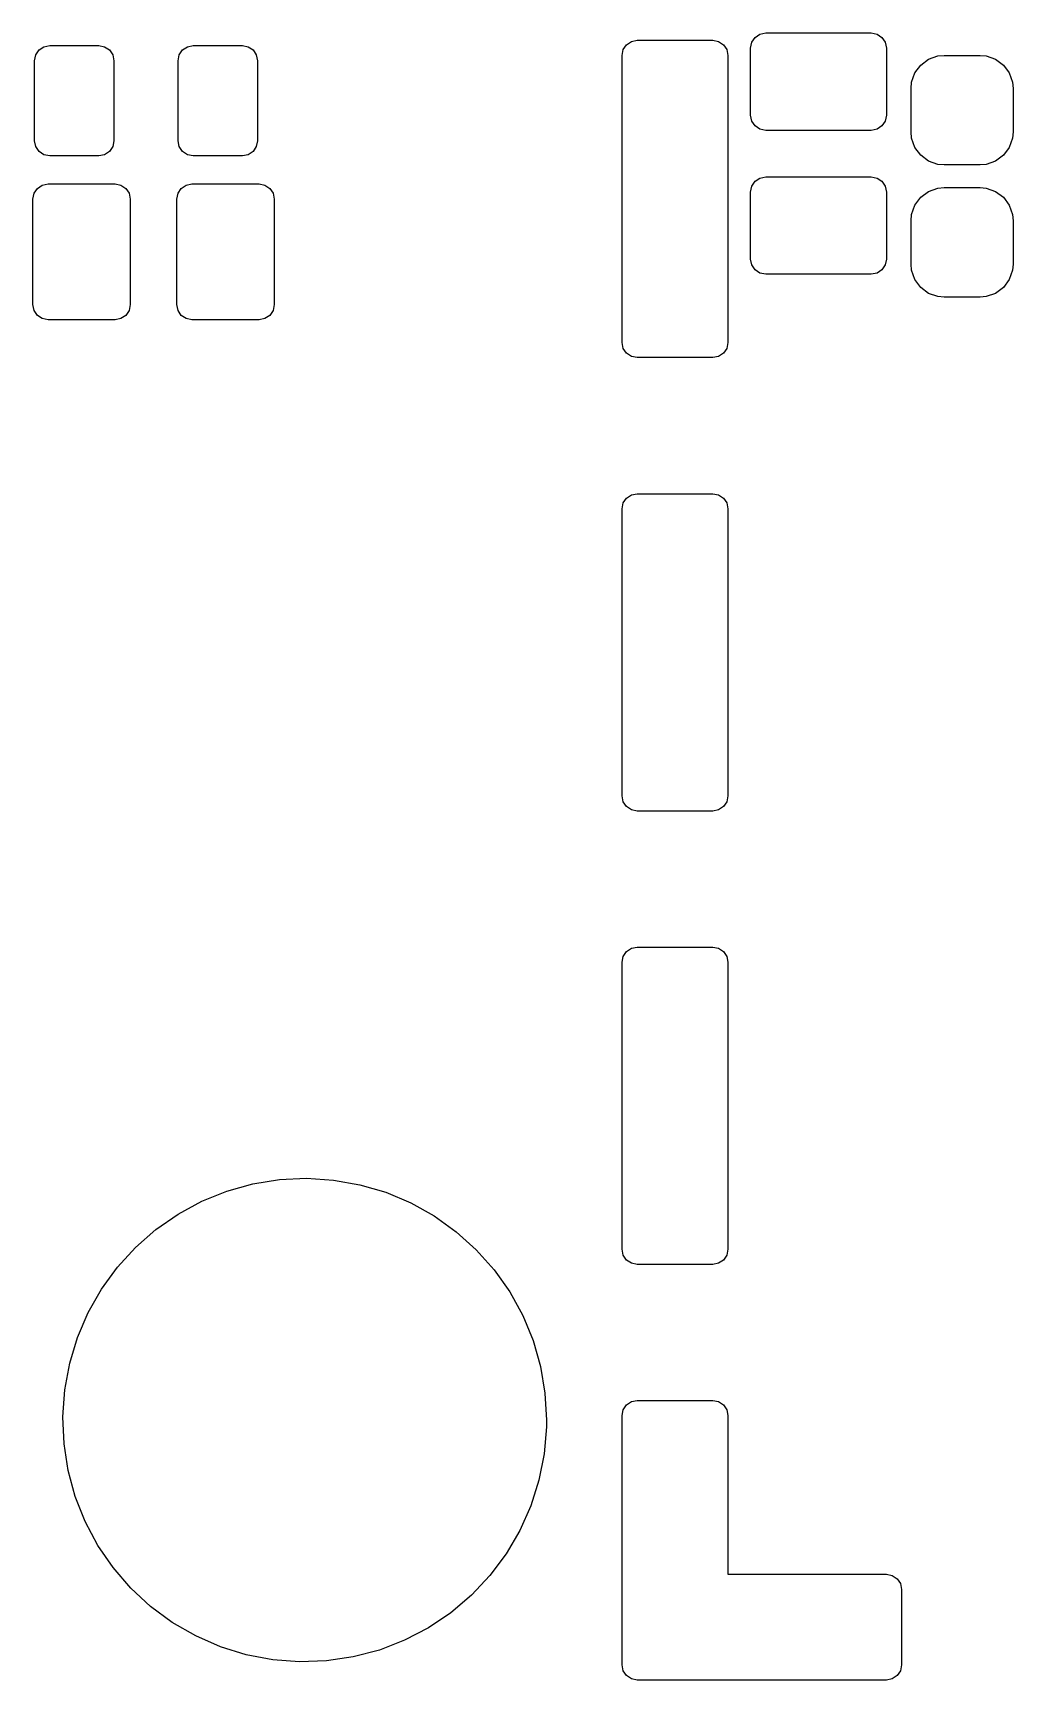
# Model space of a CAD drawing. Extents: x 5.34 to 7.63, y -5.04 to -3.17.
# Drawn here: x 5.358 to 5.869, y -5.035 to -4.177 of the extents above; entities that cross this region are included whole.
import ezdxf

# ---------------------------------------------------------------- set-up
doc = ezdxf.new("R2010")
doc.units = 0
doc.header["$MEASUREMENT"] = 0
doc.layers.add('BLACK', color=7, linetype='CONTINUOUS')

msp = doc.modelspace()

# ---------------------------------------------------------------- linework, layer by layer
at = {"layer": 'BLACK', "linetype": 'CONTINUOUS'}
for p, q in [((5.73465, -4.17959), (5.7372, -4.17788)), ((5.7372, -4.17788), (5.74022, -4.17728)), ((5.74022, -4.17728), (5.79522, -4.17728)), ((5.79522, -4.17728), (5.79823, -4.17788)), ((5.79823, -4.17788), (5.80078, -4.17959)), ((5.35985, -4.18872), (5.36156, -4.18616)), ((5.36156, -4.18616), (5.36411, -4.18446)), ((5.36411, -4.18446), (5.36713, -4.18386)), ((5.36713, -4.18386), (5.39272, -4.18386)), ((5.39272, -4.18386), (5.39573, -4.18446)), ((5.39573, -4.18446), (5.39828, -4.18616)), ((5.39828, -4.18616), (5.39999, -4.18872)), ((5.43465, -4.18872), (5.43636, -4.18616)), ((5.43636, -4.18616), (5.43892, -4.18446)), ((5.43892, -4.18446), (5.44193, -4.18386)), ((5.44193, -4.18386), (5.46752, -4.18386)), ((5.46752, -4.18386), (5.47053, -4.18446)), ((5.47053, -4.18446), (5.47309, -4.18616)), ((5.47309, -4.18616), (5.47479, -4.18872)), ((5.66535, -4.18898), (5.66595, -4.18596)), ((5.66595, -4.18596), (5.66766, -4.18341)), ((5.66766, -4.18341), (5.67022, -4.1817)), ((5.67022, -4.1817), (5.67323, -4.1811)), ((5.67323, -4.1811), (5.7126, -4.1811)), ((5.7126, -4.1811), (5.71561, -4.1817)), ((5.71561, -4.1817), (5.71817, -4.18341)), ((5.71817, -4.18341), (5.71987, -4.18596)), ((5.71987, -4.18596), (5.72047, -4.18898)), ((5.73234, -4.18516), (5.73294, -4.18214)), ((5.73234, -4.22016), (5.73234, -4.18516)), ((5.73294, -4.18214), (5.73465, -4.17959)), ((5.80078, -4.17959), (5.80249, -4.18214)), ((5.80249, -4.18214), (5.80309, -4.18516)), ((5.80309, -4.18516), (5.80309, -4.22016)), ((5.35925, -4.19173), (5.35985, -4.18872)), ((5.35925, -4.23346), (5.35925, -4.19173)), ((5.39999, -4.18872), (5.40059, -4.19173)), ((5.40059, -4.19173), (5.40059, -4.23346)), ((5.43406, -4.19173), (5.43465, -4.18872)), ((5.43406, -4.23346), (5.43406, -4.19173)), ((5.47479, -4.18872), (5.47539, -4.19173)), ((5.47539, -4.19173), (5.47539, -4.23346)), ((5.66535, -4.33858), (5.66535, -4.18898)), ((5.72047, -4.18898), (5.72047, -4.33858)), ((5.81795, -4.19814), (5.82099, -4.19402)), ((5.82099, -4.19402), (5.82511, -4.19098)), ((5.82511, -4.19098), (5.82994, -4.18928)), ((5.82994, -4.18928), (5.83317, -4.18898)), ((5.83317, -4.18898), (5.85187, -4.18898)), ((5.85187, -4.18898), (5.8551, -4.18928)), ((5.8551, -4.18928), (5.85993, -4.19098)), ((5.85993, -4.19098), (5.86405, -4.19402)), ((5.86405, -4.19402), (5.86709, -4.19814)), ((5.81594, -4.2062), (5.81625, -4.20297)), ((5.81625, -4.20297), (5.81795, -4.19814)), ((5.86709, -4.19814), (5.86879, -4.20297)), ((5.86879, -4.20297), (5.86909, -4.2062)), ((5.81594, -4.22884), (5.81594, -4.2062)), ((5.86909, -4.2062), (5.86909, -4.22884)), ((5.73294, -4.22317), (5.73234, -4.22016)), ((5.80309, -4.22016), (5.80249, -4.22317)), ((5.73465, -4.22573), (5.73294, -4.22317)), ((5.7372, -4.22743), (5.73465, -4.22573)), ((5.74022, -4.22803), (5.7372, -4.22743)), ((5.79522, -4.22803), (5.74022, -4.22803)), ((5.79823, -4.22743), (5.79522, -4.22803)), ((5.80078, -4.22573), (5.79823, -4.22743)), ((5.80249, -4.22317), (5.80078, -4.22573)), ((5.81625, -4.23207), (5.81594, -4.22884)), ((5.86909, -4.22884), (5.86879, -4.23207)), ((5.35985, -4.23648), (5.35925, -4.23346)), ((5.36156, -4.23903), (5.35985, -4.23648)), ((5.36411, -4.24074), (5.36156, -4.23903)), ((5.39828, -4.23903), (5.39573, -4.24074)), ((5.39999, -4.23648), (5.39828, -4.23903)), ((5.40059, -4.23346), (5.39999, -4.23648)), ((5.43465, -4.23648), (5.43406, -4.23346)), ((5.43636, -4.23903), (5.43465, -4.23648)), ((5.43892, -4.24074), (5.43636, -4.23903)), ((5.47309, -4.23903), (5.47053, -4.24074)), ((5.47479, -4.23648), (5.47309, -4.23903)), ((5.47539, -4.23346), (5.47479, -4.23648)), ((5.81795, -4.2369), (5.81625, -4.23207)), ((5.82099, -4.24102), (5.81795, -4.2369)), ((5.86709, -4.2369), (5.86405, -4.24102)), ((5.86879, -4.23207), (5.86709, -4.2369)), ((5.36713, -4.24134), (5.36411, -4.24074)), ((5.39272, -4.24134), (5.36713, -4.24134)), ((5.39573, -4.24074), (5.39272, -4.24134)), ((5.44193, -4.24134), (5.43892, -4.24074)), ((5.46752, -4.24134), (5.44193, -4.24134)), ((5.47053, -4.24074), (5.46752, -4.24134)), ((5.82511, -4.24406), (5.82099, -4.24102)), ((5.82994, -4.24576), (5.82511, -4.24406)), ((5.83317, -4.24606), (5.82994, -4.24576)), ((5.85187, -4.24606), (5.83317, -4.24606)), ((5.8551, -4.24576), (5.85187, -4.24606)), ((5.85993, -4.24406), (5.8551, -4.24576)), ((5.86405, -4.24102), (5.85993, -4.24406)), ((5.36325, -4.25656), (5.36626, -4.25596)), ((5.36626, -4.25596), (5.40126, -4.25596)), ((5.40126, -4.25596), (5.40427, -4.25656)), ((5.43825, -4.25656), (5.44126, -4.25596)), ((5.44126, -4.25596), (5.47626, -4.25596)), ((5.47626, -4.25596), (5.47927, -4.25656)), ((5.73294, -4.25714), (5.73465, -4.25459)), ((5.73465, -4.25459), (5.7372, -4.25288)), ((5.7372, -4.25288), (5.74022, -4.25228)), ((5.74022, -4.25228), (5.79522, -4.25228)), ((5.79522, -4.25228), (5.79823, -4.25288)), ((5.79823, -4.25288), (5.80078, -4.25459)), ((5.80078, -4.25459), (5.80249, -4.25714)), ((5.35839, -4.26384), (5.35899, -4.26083)), ((5.35839, -4.31884), (5.35839, -4.26384)), ((5.35899, -4.26083), (5.36069, -4.25827)), ((5.36069, -4.25827), (5.36325, -4.25656)), ((5.40427, -4.25656), (5.40683, -4.25827)), ((5.40683, -4.25827), (5.40853, -4.26083)), ((5.40853, -4.26083), (5.40913, -4.26384)), ((5.40913, -4.26384), (5.40913, -4.31884)), ((5.43339, -4.26384), (5.43399, -4.26083)), ((5.43339, -4.31884), (5.43339, -4.26384)), ((5.43399, -4.26083), (5.43569, -4.25827)), ((5.43569, -4.25827), (5.43825, -4.25656)), ((5.47927, -4.25656), (5.48183, -4.25827)), ((5.48183, -4.25827), (5.48353, -4.26083)), ((5.48353, -4.26083), (5.48413, -4.26384)), ((5.48413, -4.26384), (5.48413, -4.31884)), ((5.73234, -4.26016), (5.73294, -4.25714)), ((5.73234, -4.29516), (5.73234, -4.26016)), ((5.80249, -4.25714), (5.80309, -4.26016)), ((5.80309, -4.26016), (5.80309, -4.29516)), ((5.81795, -4.26704), (5.82099, -4.26292)), ((5.82099, -4.26292), (5.82511, -4.25988)), ((5.82511, -4.25988), (5.82994, -4.25818)), ((5.82994, -4.25818), (5.83317, -4.25787)), ((5.83317, -4.25787), (5.85187, -4.25787)), ((5.85187, -4.25787), (5.8551, -4.25818)), ((5.8551, -4.25818), (5.85993, -4.25988)), ((5.85993, -4.25988), (5.86405, -4.26292)), ((5.86405, -4.26292), (5.86709, -4.26704)), ((5.81594, -4.2751), (5.81625, -4.27187)), ((5.81625, -4.27187), (5.81795, -4.26704)), ((5.86709, -4.26704), (5.86879, -4.27187)), ((5.86879, -4.27187), (5.86909, -4.2751)), ((5.81594, -4.29774), (5.81594, -4.2751)), ((5.86909, -4.2751), (5.86909, -4.29774)), ((5.73294, -4.29817), (5.73234, -4.29516)), ((5.73465, -4.30073), (5.73294, -4.29817)), ((5.80249, -4.29817), (5.80078, -4.30073)), ((5.80309, -4.29516), (5.80249, -4.29817)), ((5.81625, -4.30096), (5.81594, -4.29774)), ((5.86909, -4.29774), (5.86879, -4.30096)), ((5.7372, -4.30243), (5.73465, -4.30073)), ((5.74022, -4.30303), (5.7372, -4.30243)), ((5.79522, -4.30303), (5.74022, -4.30303)), ((5.79823, -4.30243), (5.79522, -4.30303)), ((5.80078, -4.30073), (5.79823, -4.30243)), ((5.81795, -4.3058), (5.81625, -4.30096)), ((5.82099, -4.30992), (5.81795, -4.3058)), ((5.86709, -4.3058), (5.86405, -4.30992)), ((5.86879, -4.30096), (5.86709, -4.3058)), ((5.82511, -4.31296), (5.82099, -4.30992)), ((5.82994, -4.31466), (5.82511, -4.31296)), ((5.83317, -4.31496), (5.82994, -4.31466)), ((5.85187, -4.31496), (5.83317, -4.31496)), ((5.8551, -4.31466), (5.85187, -4.31496)), ((5.85993, -4.31296), (5.8551, -4.31466)), ((5.86405, -4.30992), (5.85993, -4.31296)), ((5.35899, -4.32185), (5.35839, -4.31884)), ((5.36069, -4.32441), (5.35899, -4.32185)), ((5.36325, -4.32611), (5.36069, -4.32441)), ((5.40683, -4.32441), (5.40427, -4.32611)), ((5.40853, -4.32185), (5.40683, -4.32441)), ((5.40913, -4.31884), (5.40853, -4.32185)), ((5.43399, -4.32185), (5.43339, -4.31884)), ((5.43569, -4.32441), (5.43399, -4.32185)), ((5.43825, -4.32611), (5.43569, -4.32441)), ((5.48183, -4.32441), (5.47927, -4.32611)), ((5.48353, -4.32185), (5.48183, -4.32441)), ((5.48413, -4.31884), (5.48353, -4.32185)), ((5.36626, -4.32671), (5.36325, -4.32611)), ((5.40126, -4.32671), (5.36626, -4.32671)), ((5.40427, -4.32611), (5.40126, -4.32671)), ((5.44126, -4.32671), (5.43825, -4.32611)), ((5.47626, -4.32671), (5.44126, -4.32671)), ((5.47927, -4.32611), (5.47626, -4.32671)), ((5.66595, -4.3416), (5.66535, -4.33858)), ((5.66766, -4.34415), (5.66595, -4.3416)), ((5.71987, -4.3416), (5.71817, -4.34415)), ((5.72047, -4.33858), (5.71987, -4.3416)), ((5.67022, -4.34586), (5.66766, -4.34415)), ((5.67323, -4.34646), (5.67022, -4.34586)), ((5.7126, -4.34646), (5.67323, -4.34646)), ((5.71561, -4.34586), (5.7126, -4.34646)), ((5.71817, -4.34415), (5.71561, -4.34586)), ((5.66766, -4.41963), (5.67022, -4.41792)), ((5.67022, -4.41792), (5.67323, -4.41732)), ((5.67323, -4.41732), (5.7126, -4.41732)), ((5.7126, -4.41732), (5.71561, -4.41792)), ((5.71561, -4.41792), (5.71817, -4.41963)), ((5.66535, -4.4252), (5.66595, -4.42218)), ((5.66535, -4.5748), (5.66535, -4.4252)), ((5.66595, -4.42218), (5.66766, -4.41963)), ((5.71817, -4.41963), (5.71987, -4.42218)), ((5.71987, -4.42218), (5.72047, -4.4252)), ((5.72047, -4.4252), (5.72047, -4.5748)), ((5.66595, -4.57782), (5.66535, -4.5748)), ((5.66766, -4.58037), (5.66595, -4.57782)), ((5.67022, -4.58208), (5.66766, -4.58037)), ((5.67323, -4.58268), (5.67022, -4.58208)), ((5.71561, -4.58208), (5.7126, -4.58268)), ((5.71817, -4.58037), (5.71561, -4.58208)), ((5.71987, -4.57782), (5.71817, -4.58037)), ((5.72047, -4.5748), (5.71987, -4.57782)), ((5.7126, -4.58268), (5.67323, -4.58268)), ((5.66535, -4.66142), (5.66595, -4.6584)), ((5.66595, -4.6584), (5.66766, -4.65585)), ((5.66766, -4.65585), (5.67022, -4.65414)), ((5.67022, -4.65414), (5.67323, -4.65354)), ((5.67323, -4.65354), (5.7126, -4.65354)), ((5.7126, -4.65354), (5.71561, -4.65414)), ((5.71561, -4.65414), (5.71817, -4.65585)), ((5.71817, -4.65585), (5.71987, -4.6584)), ((5.71987, -4.6584), (5.72047, -4.66142)), ((5.66535, -4.81102), (5.66535, -4.66142)), ((5.72047, -4.66142), (5.72047, -4.81102)), ((5.4594, -4.78074), (5.47295, -4.77695)), ((5.47295, -4.77695), (5.48683, -4.77471)), ((5.48683, -4.77471), (5.50088, -4.77402)), ((5.50088, -4.77402), (5.51492, -4.7749)), ((5.51492, -4.7749), (5.52877, -4.77734)), ((5.52877, -4.77734), (5.54226, -4.78132)), ((5.43399, -4.7927), (5.44636, -4.78601)), ((5.44636, -4.78601), (5.4594, -4.78074)), ((5.54226, -4.78132), (5.55523, -4.78677)), ((5.55523, -4.78677), (5.56751, -4.79363)), ((5.42244, -4.80072), (5.43399, -4.7927)), ((5.56751, -4.79363), (5.57894, -4.80182)), ((5.41185, -4.80999), (5.42244, -4.80072)), ((5.57894, -4.80182), (5.58939, -4.81123)), ((5.40237, -4.82037), (5.41185, -4.80999)), ((5.58939, -4.81123), (5.59873, -4.82175)), ((5.66595, -4.81404), (5.66535, -4.81102)), ((5.66766, -4.81659), (5.66595, -4.81404)), ((5.71987, -4.81404), (5.71817, -4.81659)), ((5.72047, -4.81102), (5.71987, -4.81404)), ((5.3941, -4.83175), (5.40237, -4.82037)), ((5.59873, -4.82175), (5.60684, -4.83324)), ((5.67022, -4.8183), (5.66766, -4.81659)), ((5.67323, -4.8189), (5.67022, -4.8183)), ((5.7126, -4.8189), (5.67323, -4.8189)), ((5.71561, -4.8183), (5.7126, -4.8189)), ((5.71817, -4.81659), (5.71561, -4.8183)), ((5.38715, -4.84398), (5.3941, -4.83175)), ((5.60684, -4.83324), (5.61362, -4.84556)), ((5.38161, -4.85691), (5.38715, -4.84398)), ((5.61362, -4.84556), (5.61898, -4.85857)), ((5.37755, -4.87038), (5.38161, -4.85691)), ((5.61898, -4.85857), (5.62285, -4.87209)), ((5.37501, -4.88421), (5.37755, -4.87038)), ((5.62285, -4.87209), (5.6252, -4.88596)), ((5.37403, -4.89824), (5.37501, -4.88421)), ((5.6252, -4.88596), (5.62598, -4.9)), ((5.66766, -4.89207), (5.67022, -4.89036)), ((5.67022, -4.89036), (5.67323, -4.88976)), ((5.67323, -4.88976), (5.7126, -4.88976)), ((5.7126, -4.88976), (5.71561, -4.89036)), ((5.71561, -4.89036), (5.71817, -4.89207)), ((5.37462, -4.91229), (5.37403, -4.89824)), ((5.62598, -4.9), (5.62594, -4.90352)), ((5.66535, -4.89764), (5.66595, -4.89462)), ((5.66535, -4.98819), (5.66535, -4.89764)), ((5.66595, -4.89462), (5.66766, -4.89207)), ((5.71817, -4.89207), (5.71987, -4.89462)), ((5.71987, -4.89462), (5.72047, -4.89764)), ((5.72047, -4.89764), (5.72047, -4.98032)), ((5.62594, -4.90352), (5.62476, -4.91753)), ((5.37677, -4.92619), (5.37462, -4.91229)), ((5.62476, -4.91753), (5.62203, -4.93133)), ((5.38046, -4.93977), (5.37677, -4.92619)), ((5.62203, -4.93133), (5.61777, -4.94474)), ((5.38563, -4.95284), (5.38046, -4.93977)), ((5.61777, -4.94474), (5.61205, -4.95759)), ((5.39224, -4.96526), (5.38563, -4.95284)), ((5.61205, -4.95759), (5.60493, -4.96972)), ((5.40018, -4.97687), (5.39224, -4.96526)), ((5.40937, -4.98752), (5.40018, -4.97687)), ((5.60493, -4.96972), (5.59651, -4.98098)), ((5.59651, -4.98098), (5.58688, -4.99123)), ((5.72047, -4.98032), (5.80315, -4.98032)), ((5.80315, -4.98032), (5.80616, -4.98091)), ((5.80616, -4.98091), (5.80872, -4.98262)), ((5.80872, -4.98262), (5.81042, -4.98518)), ((5.81042, -4.98518), (5.81102, -4.98819)), ((5.41969, -4.99707), (5.40937, -4.98752)), ((5.58688, -4.99123), (5.57617, -5.00035)), ((5.66535, -5.02756), (5.66535, -4.98819)), ((5.66535, -4.98819), (5.66535, -4.98819)), ((5.81102, -4.98819), (5.81102, -5.02756)), ((5.43102, -5.00542), (5.41969, -4.99707)), ((5.57617, -5.00035), (5.56451, -5.00822)), ((5.4432, -5.01245), (5.43102, -5.00542)), ((5.56451, -5.00822), (5.55204, -5.01473)), ((5.45609, -5.01808), (5.4432, -5.01245)), ((5.46952, -5.02224), (5.45609, -5.01808)), ((5.53893, -5.01982), (5.52533, -5.02341)), ((5.55204, -5.01473), (5.53893, -5.01982)), ((5.48334, -5.02488), (5.46952, -5.02224)), ((5.49736, -5.02596), (5.48334, -5.02488)), ((5.51142, -5.02547), (5.49736, -5.02596)), ((5.52533, -5.02341), (5.51142, -5.02547)), ((5.66595, -5.03057), (5.66535, -5.02756)), ((5.81102, -5.02756), (5.81042, -5.03057)), ((5.66766, -5.03313), (5.66595, -5.03057)), ((5.67022, -5.03483), (5.66766, -5.03313)), ((5.67323, -5.03543), (5.67022, -5.03483)), ((5.80315, -5.03543), (5.67323, -5.03543)), ((5.80616, -5.03483), (5.80315, -5.03543)), ((5.80872, -5.03313), (5.80616, -5.03483)), ((5.81042, -5.03057), (5.80872, -5.03313))]:
    msp.add_line(p, q, dxfattribs=at)

doc.saveas('drawing.dxf')
